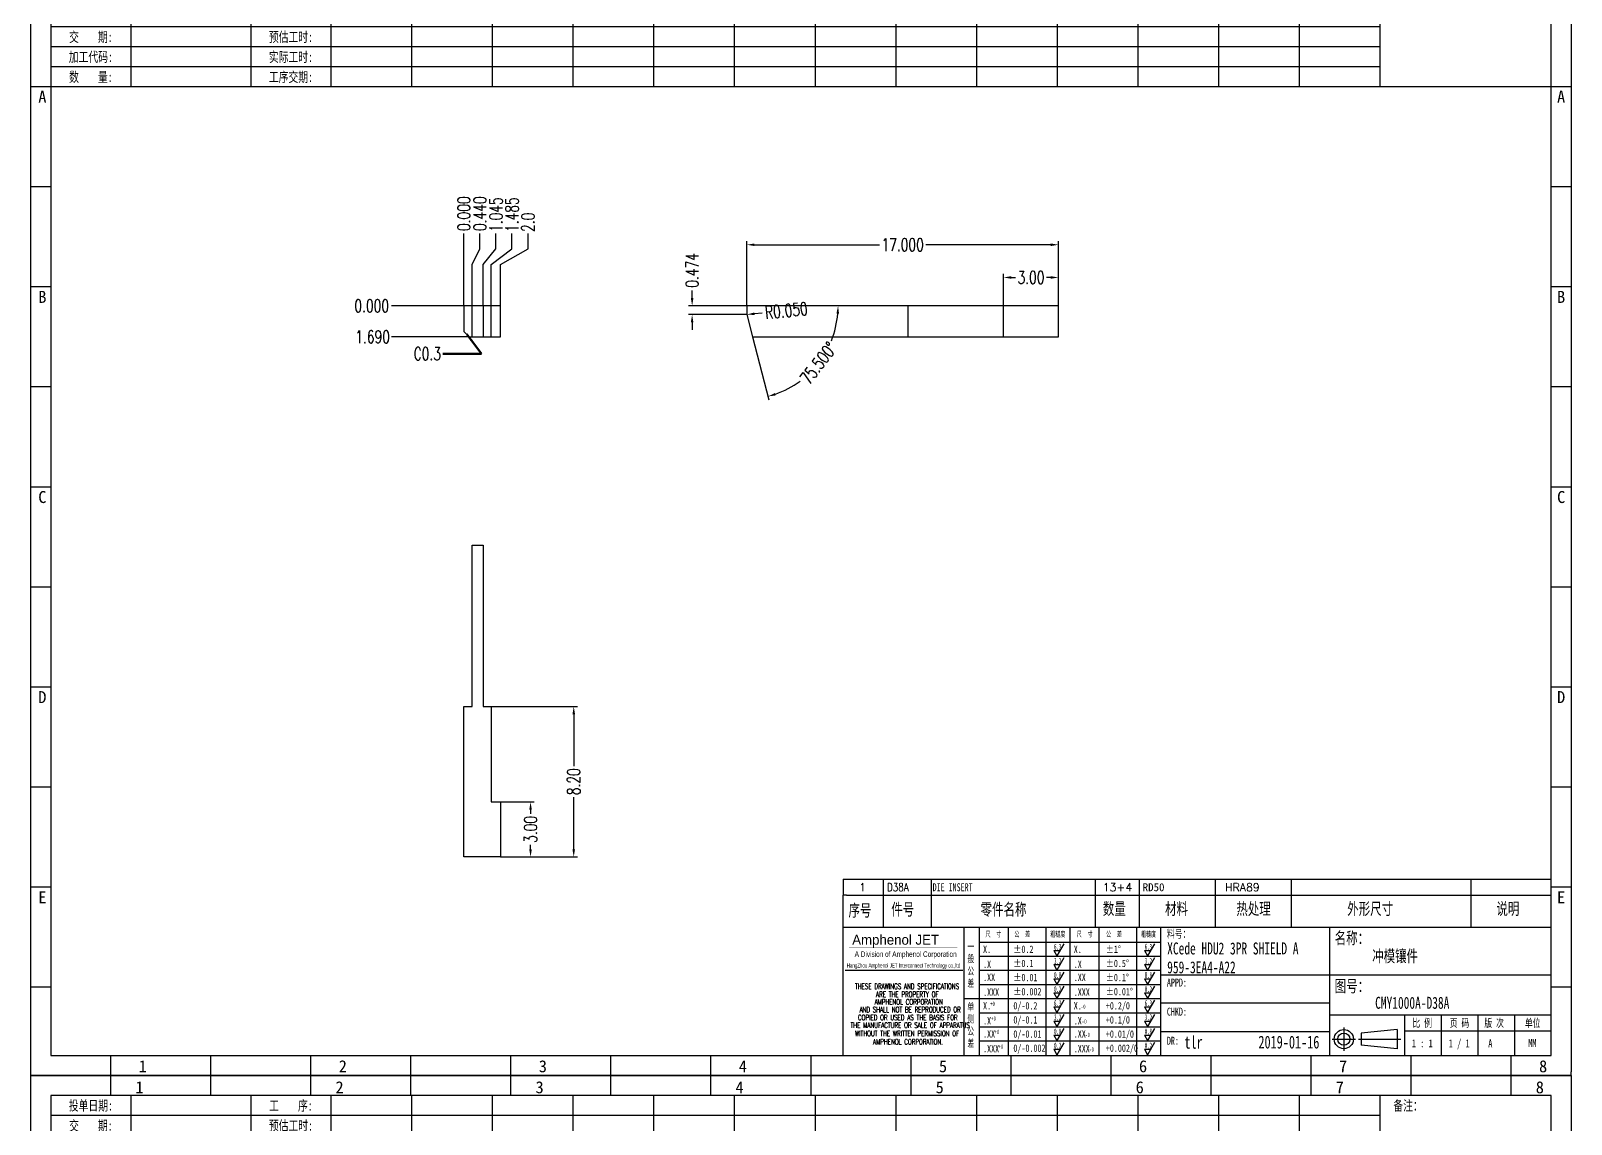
# Model space of a CAD drawing. Header units: millimetres. Extents: x -2852 to 5627, y -2271 to 1849.
# Drawn here: x -279.5 to -195.5, y -188.9 to -129.3 of the extents above; entities that cross this region are included whole.
import ezdxf
from ezdxf.enums import TextEntityAlignment as Align

# ---------------------------------------------------------------- set-up
doc = ezdxf.new("R2010")
doc.units = ezdxf.units.MM
doc.header["$PDSIZE"] = 3
for name, color, linetype in [('1', 7, 'Continuous'), ('41', 1, 'Continuous'), ('D03', 7, 'Continuous')]:
    doc.layers.add(name, color=color, linetype=linetype)
doc.styles.add('CH', font='仿宋_GB2312_0.ttf')
doc.styles.add('jet02', font='simplex.shx', dxfattribs={"width": 0.7})
doc.styles.add('SIMPLEX', font='SIMPLEX')
doc.styles.get("Standard").update_dxf_attribs({"font": '仿宋_GB2312_0.ttf', "width": 0.7})
doc.styles.add('TEXTSTYLE_1', font='TRIUMB.TTF')
doc.styles.add('TEXTSTYLE_2', font='TRIUM.TTF')
doc.styles.add('tk', font='', dxfattribs={"width": 0.7})
doc.styles.add('tk 2', font='仿宋_GB2312_0.ttf', dxfattribs={"width": 0.65})
doc.styles.add('tk 4', font='simplex.shx', dxfattribs={"width": 0.65, "bigfont": 'bigfont.shx'})
doc.styles.get('tk').set_extended_font_data('NSimSun')
doc.dimstyles.new('jet02', dxfattribs={"dimtxt": 3.5, "dimasz": 2.1, "dimexe": 1, "dimexo": 0, "dimgap": 0.5, "dimtad": 0, "dimtoh": 1, "dimdec": 3, "dimzin": 9, "dimdsep": 46, "dimtxsty": 'jet02', "dimcen": 0, "dimclrt": 256, "dimazin": 2, "dimtfac": 1, "dimtdec": 3, "dimtofl": 0, "dimtmove": 0, "dimatfit": 1, "dimfxl": 0, "dimarcsym": 0})

# ---------------------------------------------------------------- blocks, each defined once
blk = doc.blocks.new('A3-N')
at = {"layer": '1', "color": 1}
for p, q in [((0, 0), (0, 296.73)), ((0, 296.73), (420, 296.73)), ((21.82, 291.27), (21.82, 296.73)), ((49.09, 291.27), (49.09, 296.73)), ((76.36, 291.27), (76.36, 296.73)), ((103.64, 291.27), (103.64, 296.73)), ((103.64, 291.27), (103.64, 296.73)), ((103.64, 291.27), (103.64, 296.73)), ((130.91, 291.27), (130.91, 296.73)), ((158.18, 291.27), (158.18, 296.73)), ((185.45, 291.27), (185.45, 296.73)), ((212.73, 291.27), (212.73, 296.73)), ((240, 291.27), (240, 296.73)), ((267.27, 291.27), (267.27, 296.73)), ((294.55, 291.27), (294.55, 296.73)), ((321.82, 291.27), (321.82, 296.73)), ((349.09, 291.27), (349.09, 296.73)), ((376.36, 291.27), (376.36, 296.73)), ((403.64, 291.27), (403.64, 296.73)), ((420, 296.73), (420, 1)), ((5.45, 269.45), (0, 269.45)), ((420, 269.45), (414.55, 269.45)), ((5.45, 242.18), (0, 242.18)), ((420, 242.18), (414.55, 242.18)), ((5.45, 214.91), (0, 214.91)), ((420, 214.91), (414.55, 214.91)), ((5.45, 187.64), (0, 187.64)), ((420, 187.64), (414.55, 187.64)), ((5.45, 160.36), (0, 160.36)), ((420, 160.36), (414.55, 160.36)), ((5.45, 133.09), (0, 133.09)), ((420, 133.09), (414.55, 133.09)), ((5.45, 105.82), (0, 105.82)), ((420, 105.82), (414.55, 105.82)), ((5.45, 78.55), (0, 78.55)), ((420, 78.55), (414.55, 78.55)), ((5.45, 51.27), (0, 51.27)), ((420, 51.27), (414.55, 51.27)), ((222.45, 49.09), (221.45, 49.09)), ((221.45, 49.09), (221.45, 40.36)), ((222.45, 49.09), (414.55, 49.09)), ((232.36, 49.09), (232.36, 40.36)), ((245.45, 49.09), (245.45, 40.36)), ((290.18, 49.09), (290.18, 40.36)), ((302.18, 49.09), (302.18, 40.36)), ((322.91, 49.09), (322.91, 40.36)), ((343.64, 49.09), (343.64, 40.36)), ((392.73, 40.36), (392.73, 49.09)), ((258.55, 40.36), (258.55, 5.44)), ((266.45, 40.36), (266.45, 5.44)), ((276.78, 40.36), (276.78, 5.45)), ((291.18, 40.36), (291.18, 5.45)), ((301.51, 40.37), (301.51, 5.46)), ((308.01, 40.36), (308.01, 5.45)), ((354.09, 40.36), (354.09, 5.45)), ((308.01, 32.39), (258.55, 32.39)), ((308.01, 28.54), (258.55, 28.54)), ((414.55, 27.27), (308.01, 27.27)), ((5.45, 24), (0, 24)), ((308.01, 24.69), (258.55, 24.69)), ((420, 24), (414.55, 24)), ((308.01, 16.99), (258.55, 16.99)), ((354.09, 19.63), (308.01, 19.63)), ((308.01, 13.14), (258.55, 13.14)), ((414.55, 16.36), (354.09, 16.36)), ((374.55, 16.36), (374.55, 5.45)), ((384.55, 16.36), (384.55, 5.45)), ((394.55, 16.36), (394.55, 5.45)), ((404.55, 16.36), (404.55, 5.45)), ((308.01, 9.29), (258.55, 9.29)), ((308.01, 11.99), (354.09, 11.99)), ((372.51, 12.49), (362.69, 11.5)), ((362.69, 11.5), (362.69, 8.23)), ((372.51, 12.49), (372.51, 7.25)), ((414.55, 12), (374.55, 12)), ((21.82, 0), (21.82, 5.45)), ((49.09, 0), (49.09, 5.45)), ((76.36, 0), (76.36, 5.45)), ((103.64, 0), (103.64, 5.45)), ((130.91, 0), (130.91, 5.45)), ((158.18, 0), (158.18, 5.45)), ((185.45, 0), (185.45, 5.45)), ((212.73, 0), (212.73, 5.45)), ((240, 0), (240, 5.45)), ((267.27, 0), (267.27, 5.45)), ((294.55, 0), (294.55, 5.45)), ((321.82, 0), (321.82, 5.45)), ((349.09, 0), (349.09, 5.45)), ((372.51, 7.25), (362.69, 8.23)), ((376.36, 0), (376.36, 5.45)), ((403.64, 0), (403.64, 5.45)), ((1, 0), (0, 0)), ((420, 0), (1, 0)), ((420, 0), (420, 1))]:
    blk.add_line(p, q, dxfattribs=at)
at = {"layer": '1'}
for p, q in [((414.55, 278.18), (414.55, 284.73)), ((221.45, 40.36), (221.45, 5.45)), ((221.45, 40.36), (414.55, 40.36)), ((221.45, 40.36), (414.55, 40.36)), ((254.41, 40.36), (254.41, 5.45)), ((283.28, 40.36), (283.28, 5.45)), ((308.01, 36.24), (258.55, 36.24)), ((222.08, 28.67), (254.12, 28.67)), ((308.01, 20.84), (254.41, 20.84))]:
    blk.add_line(p, q, dxfattribs=at)
at = {"layer": '1', "color": 1, "ltscale": 0.05}
for p, q in [((278.93, 34.04), (279.79, 32.56)), ((278.93, 34.04), (280.65, 34.04)), ((281.68, 35.84), (279.79, 32.56)), ((303.66, 34.05), (304.52, 32.56)), ((303.66, 34.05), (305.38, 34.05)), ((306.41, 35.84), (304.52, 32.56)), ((278.93, 30.19), (279.79, 28.71)), ((278.93, 30.19), (280.65, 30.19)), ((281.68, 31.99), (279.79, 28.71)), ((303.66, 30.2), (305.38, 30.2)), ((303.66, 30.2), (304.52, 28.71)), ((306.41, 31.99), (304.52, 28.71)), ((278.93, 26.34), (279.79, 24.86)), ((278.93, 26.34), (280.65, 26.34)), ((281.68, 28.14), (279.79, 24.86)), ((303.66, 26.35), (304.52, 24.86)), ((303.66, 26.35), (305.38, 26.35)), ((306.41, 28.14), (304.52, 24.86)), ((278.93, 22.49), (280.65, 22.49)), ((278.93, 22.49), (279.79, 21.01)), ((281.68, 24.29), (279.79, 21.01)), ((303.66, 22.5), (305.38, 22.5)), ((303.66, 22.5), (304.52, 21.01)), ((306.41, 24.29), (304.52, 21.01)), ((278.93, 18.66), (279.79, 17.17)), ((278.93, 18.66), (280.65, 18.66)), ((281.68, 20.45), (279.79, 17.17)), ((303.66, 18.66), (304.52, 17.18)), ((303.66, 18.66), (305.38, 18.66)), ((306.41, 20.46), (304.52, 17.18)), ((278.93, 14.81), (280.65, 14.81)), ((278.93, 14.81), (279.79, 13.32)), ((281.68, 16.6), (279.79, 13.32)), ((281.68, 12.75), (279.79, 9.47)), ((303.66, 14.81), (305.38, 14.81)), ((303.66, 14.81), (304.52, 13.33)), ((306.41, 16.61), (304.52, 13.33)), ((306.41, 12.76), (304.52, 9.48)), ((278.93, 10.96), (279.79, 9.47)), ((278.93, 10.96), (280.65, 10.96)), ((281.68, 8.9), (279.79, 5.62)), ((303.66, 10.96), (304.52, 9.48)), ((303.66, 10.96), (305.38, 10.96)), ((306.41, 8.91), (304.52, 5.63)), ((278.93, 7.11), (279.79, 5.62)), ((278.93, 7.11), (280.65, 7.11)), ((303.66, 7.11), (305.38, 7.11)), ((303.66, 7.11), (304.52, 5.63))]:
    blk.add_line(p, q, dxfattribs=at)
at = {"layer": '1', "color": 1, "ltscale": 0.1}
for p, q in [((358.01, 13.02), (358.01, 6.71)), ((354.86, 9.87), (361.17, 9.87)), ((362.03, 9.87), (373.54, 9.87))]:
    blk.add_line(p, q, dxfattribs=at)
at = {"layer": '1'}
blk.add_lwpolyline([(221.45, 5.45), (414.55, 5.45), (414.55, 291.27), (5.45, 291.27), (5.45, 5.45), (414.55, 5.45)], dxfattribs=at)
at = {"layer": '1', "color": 7, "linetype": 'Continuous', "const_width": 0.123}
blk.add_lwpolyline([(223.11, 34.74), (252.6, 34.76)], dxfattribs=at)
at = {"layer": '1', "color": 1}
for radius in [2.62, 1.64]:
    blk.add_circle((358.01, 9.87), radius, dxfattribs=at)
at = {"layer": '41'}
for p, q in [((27.27, 291.27), (27.27, 269.45)), ((60, 291.27), (60, 269.45)), ((81.82, 291.27), (81.82, 269.45)), ((103.82, 291.27), (103.82, 269.45)), ((125.82, 291.27), (125.82, 269.45)), ((147.82, 291.27), (147.82, 269.45)), ((169.82, 291.27), (169.82, 269.45)), ((191.82, 291.27), (191.82, 269.45)), ((213.82, 291.27), (213.82, 269.45)), ((235.82, 291.27), (235.82, 269.45)), ((257.82, 291.27), (257.82, 269.45)), ((279.82, 291.27), (279.82, 269.45)), ((301.82, 291.27), (301.82, 269.45)), ((323.82, 291.27), (323.82, 269.45)), ((345.82, 291.27), (345.82, 269.45)), ((367.82, 291.27), (367.82, 269.45)), ((367.82, 285.82), (5.45, 285.82)), ((367.82, 280.36), (5.45, 280.36)), ((367.82, 274.91), (5.45, 274.91)), ((414.55, 269.45), (5.45, 269.45))]:
    blk.add_line(p, q, dxfattribs=at)
at = {"layer": '1', "color": 1}
for s, p in [('1', (29.64, 295.11)), ('2', (84.18, 295.11)), ('3', (138.73, 295.11)), ('4', (193.27, 295.11)), ('5', (247.82, 295.11)), ('6', (302.36, 295.11)), ('7', (356.91, 295.11)), ('8', (411.45, 295.11)), ('1', (30.53, 4.11)), ('2', (85.08, 4.11)), ('3', (139.62, 4.11)), ('4', (194.17, 4.11)), ('5', (248.72, 4.11)), ('6', (303.26, 4.11)), ('7', (357.81, 4.11)), ('8', (412.35, 4.11))]:
    blk.add_text(s, height=3.27, dxfattribs=at).set_placement(p, align=Align.TOP_CENTER)
at = {"layer": '1', "style": 'tk', "width": 0.7}
for s, p in [('投单日期:', (16.36, 288.55)), ('工    序:', (70.91, 288.55)), ('备注：', (375.51, 288.55)), ('交    期:', (16.36, 283.09)), ('预估工时:', (70.91, 283.09)), ('加工代码:', (16.36, 277.64)), ('实际工时:', (70.91, 277.64)), ('数    量:', (16.36, 272.18)), ('工序交期:', (70.91, 272.18))]:
    blk.add_text(s, height=2.727, dxfattribs=at).set_placement(p, align=Align.MIDDLE)
at = {"layer": '1', "color": 1}
for s, p in [('A', (2.04, 268.36)), ('B', (2.04, 213.82)), ('C', (2.04, 159.27)), ('D', (2.04, 104.73)), ('E', (2.04, 50.18))]:
    blk.add_text(s, height=3.27, dxfattribs=at).set_placement(p, align=Align.TOP_LEFT)
for s, p in [('A', (418.37, 268.36)), ('B', (418.37, 213.82)), ('C', (418.37, 159.27)), ('D', (418.37, 104.73)), ('E', (418.37, 50.18))]:
    blk.add_text(s, height=3.27, dxfattribs=at).set_placement(p, align=Align.TOP_RIGHT)
at = {"layer": '1', "color": 1, "style": 'tk 2', "width": 0.7}
for s, height, p in [('序号', 3.273, (222.96, 43.34)), ('件号', 3.273, (234.62, 43.61)), ('零件名称', 3.273, (258.97, 43.61)), ('数量', 3.273, (292.3, 43.78)), ('材料', 3.273, (309.27, 43.78)), ('热处理', 3.273, (328.71, 43.78)), ('外形尺寸', 3.273, (358.94, 43.78)), ('说明', 3.273, (399.61, 43.78)), ('料号：', 2.182, (309.77, 37.46)), ('名称：', 3.273, (355.52, 35.79)), ('图号：', 3.273, (355.52, 22.7)), ('比 例', 2.182, (376.69, 13.18)), ('页 码', 2.182, (386.85, 13.18)), ('版 次', 2.182, (396.31, 13.18)), ('单位', 2.182, (407.35, 13.18))]:
    blk.add_text(s, height=height, dxfattribs=at).set_placement(p)
at = {"layer": '1', "color": 7, "linetype": 'Continuous', "style": 'TEXTSTYLE_1'}
blk.add_text('Amphenol JET', height=2.7, dxfattribs=at).set_placement((223.96, 35.61))
at = {"layer": '1', "color": 7, "linetype": 'Continuous'}
for s, height, style, width, p in [('A Division of Amphenol Corporation', 1.5, 'TEXTSTYLE_2', 0.7, (224.64, 32.29)), ('HangZhou Amphenol JET Interconnect Technology co.,ltd ', 1.2, 'TEXTSTYLE_2', 0.6, (222.47, 29.36)), ('THESE DRAWINGS AND SPECIFICATIONS', 1.5, 'tk 4', 0.6, (224.73, 23.52)), ('ARE THE PROPERTY OF', 1.5, 'tk 4', 0.6, (230.45, 21.35)), ('AND SHALL NOT BE REPRODUCED OR', 1.5, 'tk 4', 0.6, (225.95, 17.17)), ('AMPHENOL CORPORATION', 1.5, 'tk 4', 0.6, (230.04, 19.27)), ('THE MANUFACTURE OR SALE OF APPARATUS', 1.5, 'tk 4', 0.6, (223.5, 12.92)), ('COPIED OR USED AS THE BASIS FOR', 1.5, 'tk 4', 0.6, (225.54, 15.02)), ('WITHOUT THE WRITTEN PERMISSION OF', 1.5, 'tk 4', 0.6, (224.73, 10.67)), ('AMPHENOL CORPORATION.', 1.5, 'tk 4', 0.6, (229.63, 8.4))]:
    blk.add_text(s, height=height, dxfattribs=dict(at, style=style, width=width)).set_placement(p)
at = {"layer": '1', "color": 1, "style": 'tk 2', "width": 0.7}
for s, p in [('X.', (259.64, 34.37)), ('%%P0.2', (267.9, 34.37)), ('X.', (284.37, 34.37)), ('%%P1%%D', (293.12, 34.37)), ('.X', (259.64, 30.28)), ('%%P0.1', (267.9, 30.52)), ('.X', (284.37, 30.28)), ('%%P0.5%%D', (293.12, 30.52)), ('.XX', (259.64, 26.71)), ('%%P0.01', (267.9, 26.67)), ('.XX', (284.37, 26.71)), ('%%P0.1%%D', (293.12, 26.67)), ('.XXX', (259.64, 22.68)), ('%%P0.002', (267.9, 22.82)), ('.XXX', (284.37, 22.68)), ('%%P0.01%%D', (293.12, 22.82)), ('X.', (259.64, 18.97)), ('0/-0.2', (267.9, 18.97)), ('X.', (284.37, 18.97)), ('+0.2/0', (293.12, 18.97)), ('.X', (259.64, 14.88)), ('0/-0.1', (267.9, 15.12)), ('.X', (284.37, 14.88)), ('+0.1/0', (293.12, 15.12)), ('.XX', (259.64, 11.31)), ('0/-0.01', (267.9, 11.27)), ('0/-0.002', (267.9, 7.42)), ('.XX', (284.37, 11.31)), ('+0.01/0', (293.12, 11.27)), ('+0.002/0', (293.12, 7.42)), ('.XXX', (259.64, 7.28)), ('.XXX', (284.37, 7.28))]:
    blk.add_text(s, height=2, dxfattribs=at).set_placement(p, align=Align.MIDDLE_LEFT)
at = {"layer": '1', "color": 1, "ltscale": 0.05, "style": 'tk 2', "width": 0.5}
for s, p in [('6.3', (279.01, 34.26)), ('6.3', (303.74, 34.27)), ('3.2', (279.01, 30.41)), ('3.2', (303.74, 30.42)), ('0.8', (279.01, 26.56)), ('0.8', (303.74, 26.57)), ('0.2', (279.01, 22.71)), ('0.2', (303.74, 22.72)), ('6.3', (279.01, 18.87)), ('6.3', (303.74, 18.88)), ('3.2', (279.01, 15.02)), ('0.8', (279.01, 11.17)), ('3.2', (303.74, 15.03)), ('0.8', (303.74, 11.18)), ('0.2', (279.01, 7.32)), ('0.2', (303.74, 7.33))]:
    blk.add_text(s, height=1.6, dxfattribs=at).set_placement(p)
at = {"layer": '1', "style": 'tk 2', "width": 0.7}
for s, p in [('APPD:', (309.77, 24.21)), ('CHKD:', (309.77, 16.27)), ('DR:', (309.77, 8.35))]:
    blk.add_text(s, height=2.182, dxfattribs=at).set_placement(p)
at = {"layer": '1', "color": 7, "style": 'tk 2', "width": 0.7}
blk.add_text('MM', height=2.182, dxfattribs=at).set_placement((408.31, 7.75))
at = {"layer": '1', "color": 1, "ltscale": 0.05, "char_height": 1.5, "width": 6.3627, "attachment_point": 1, "style": 'tk 2'}
for s, insert in [('尺  寸', (260.31, 39.25)), ('公  差', (268.17, 39.25)), ('粗糙度', (277.98, 39.25)), ('尺  寸', (285.2, 39.25)), ('公  差', (293.18, 39.25)), ('粗糙度', (302.71, 39.26))]:
    blk.add_mtext(s, dxfattribs=dict(at, insert=insert))
at = {"layer": '1', "ltscale": 0.05, "char_height": 2, "width": 2.5195, "attachment_point": 1, "style": 'tk 2'}
for s, insert in [('一般公差', (255.39, 36.11)), ('单侧公差', (255.39, 19.71))]:
    blk.add_mtext(s, dxfattribs=dict(at, insert=insert))
at = {"layer": '1', "color": 1, "ltscale": 0.05, "char_height": 1.2, "width": 5.1396, "attachment_point": 1, "line_spacing_factor": 0.8, "style": 'tk 2'}
for s, insert in [('+0', (261.58, 20.13)), ('-0', (286.31, 19.33)), ('+0', (261.88, 16.09)), ('-0', (286.61, 15.29)), ('+0', (262.79, 12.45)), ('+0', (263.87, 8.44)), ('-0', (287.51, 11.65)), ('-0', (288.59, 7.64))]:
    blk.add_mtext(s, dxfattribs=dict(at, insert=insert))
at = {"layer": '1', "style": 'tk 2', "width": 0.7}
for tag, p in [('PATR-NO1', (309.84, 32.96)), ('TITLE', (365.74, 30.9)), ('PATR-NO2', (309.84, 27.81)), ('DWG-NO:', (366.54, 18.14))]:
    blk.add_attdef(tag, p, '', height=3.27, dxfattribs=at)
at = {"layer": '1', "color": 1, "style": 'tk 2', "width": 0.7}
for tag, p in [('DRAW', (314.55, 7.27)), ('DATE', (334.72, 7.32))]:
    blk.add_attdef(tag, p, '', height=3.49, dxfattribs=at)
at = {"layer": '1', "style": 'tk 2', "width": 0.7}
for tag, p in [('SCALE', (376.55, 8.73)), ('SHEET', (386.6, 8.72)), ('REV', (397.38, 8.73))]:
    blk.add_attdef(tag, text='', height=2.18, dxfattribs=at).set_placement(p, align=Align.MIDDLE_LEFT)
blk = doc.blocks.new('FB3')
at = {"layer": '1', "color": 1}
for p, q in [((0, 4.36), (193.09, 4.36)), ((0, 4.36), (0, 0)), ((10.91, 4.36), (10.91, 0)), ((24, 4.36), (24, 0)), ((68.73, 4.36), (68.73, 0)), ((80.73, 4.36), (80.73, 0)), ((101.45, 4.36), (101.45, 0)), ((122.18, 4.36), (122.18, 0)), ((171.27, 0), (171.27, 4.36))]:
    blk.add_line(p, q, dxfattribs=at)
at = {"layer": '1'}
for tag, style, p in [('ITEM', 'SIMPLEX', (4.36, 2.18)), ('PARTNO', 'SIMPLEX', (12, 2.18)), ('QTY', 'SIMPLEX', (74.18, 2.18)), ('MATL', 'CH', (81.72, 2.18)), ('FINISH', 'SIMPLEX', (104.17, 2.18)), ('SPEC', 'SIMPLEX', (130.91, 2.18)), ('REMARK', 'SIMPLEX', (174.06, 2.18))]:
    blk.add_attdef(tag, text='', height=2.18, dxfattribs=dict(at, style=style)).set_placement(p, align=Align.MIDDLE_LEFT)
at = {"layer": '1', "style": 'tk', "width": 0.7}
blk.add_attdef('DIE', text='', height=2.18, dxfattribs=at).set_placement((24.43, 2.18), align=Align.MIDDLE_LEFT)
blk = doc.blocks.new('*D3918')
at = {"layer": '41', "ltscale": 0.05}
blk.add_line((-255.911, -144.309), (-259.86, -144.309), dxfattribs=at)
at = {"layer": 'Defpoints', "color": 0, "ltscale": 0.05}
for p in [(-259.86, -144.309), (-255.911, -144.309), (-255.911, -144.309)]:
    blk.add_point(p, dxfattribs=at)
at = {"layer": '41', "ltscale": 0.05, "insert": (-260.94, -144.309), "char_height": 0.7, "attachment_point": 5, "style": 'jet02'}
blk.add_mtext('0.000', dxfattribs=at)
blk = doc.blocks.new('*D3917')
at = {"layer": '41', "ltscale": 0.05}
blk.add_line((-255.611, -145.999), (-259.86, -145.999), dxfattribs=at)
at = {"layer": 'Defpoints', "color": 0, "ltscale": 0.05}
for p in [(-255.911, -144.309), (-259.86, -145.999), (-255.611, -145.999)]:
    blk.add_point(p, dxfattribs=at)
at = {"layer": '41', "ltscale": 0.05, "insert": (-260.893, -145.999), "char_height": 0.7, "attachment_point": 5, "style": 'jet02'}
blk.add_mtext('1.690', dxfattribs=at)
blk = doc.blocks.new('*D3916')
at = {"layer": '41', "ltscale": 0.05}
for p, q in [((-255.918, -141.208), (-255.918, -140.368)), ((-255.911, -142.048), (-255.918, -141.208)), ((-255.911, -144.309), (-255.911, -142.048))]:
    blk.add_line(p, q, dxfattribs=at)
at = {"layer": 'Defpoints', "color": 0, "ltscale": 0.05}
for p in [(-255.918, -140.368), (-255.911, -144.309), (-255.911, -144.309)]:
    blk.add_point(p, dxfattribs=at)
at = {"layer": '41', "ltscale": 0.05, "insert": (-255.918, -139.288), "char_height": 0.7, "attachment_point": 5, "rotation": 90, "style": 'jet02'}
blk.add_mtext('0.000', dxfattribs=at)
blk = doc.blocks.new('*D3915')
at = {"layer": '41', "ltscale": 0.05}
for p, q in [((-255.043, -141.208), (-255.043, -140.368)), ((-255.471, -142.048), (-255.043, -141.208)), ((-255.471, -144.309), (-255.471, -142.048))]:
    blk.add_line(p, q, dxfattribs=at)
at = {"layer": 'Defpoints', "color": 0, "ltscale": 0.05}
for p in [(-255.043, -140.368), (-255.911, -144.309), (-255.471, -144.309)]:
    blk.add_point(p, dxfattribs=at)
at = {"layer": '41', "ltscale": 0.05, "insert": (-255.043, -139.288), "char_height": 0.7, "attachment_point": 5, "rotation": 90, "style": 'jet02'}
blk.add_mtext('0.440', dxfattribs=at)
blk = doc.blocks.new('*D3914')
at = {"layer": '41', "ltscale": 0.05}
for p, q in [((-254.168, -141.208), (-254.168, -140.368)), ((-254.866, -142.048), (-254.168, -141.208)), ((-254.866, -144.309), (-254.866, -142.048))]:
    blk.add_line(p, q, dxfattribs=at)
at = {"layer": 'Defpoints', "color": 0, "ltscale": 0.05}
for p in [(-254.168, -140.368), (-255.911, -144.309), (-254.866, -144.309)]:
    blk.add_point(p, dxfattribs=at)
at = {"layer": '41', "ltscale": 0.05, "insert": (-254.168, -139.335), "char_height": 0.7, "attachment_point": 5, "rotation": 90, "style": 'jet02'}
blk.add_mtext('1.045', dxfattribs=at)
blk = doc.blocks.new('*D3913')
at = {"layer": '41', "ltscale": 0.05}
for p, q in [((-253.293, -141.208), (-253.293, -140.368)), ((-254.426, -142.048), (-253.293, -141.208)), ((-254.426, -144.309), (-254.426, -142.048))]:
    blk.add_line(p, q, dxfattribs=at)
at = {"layer": 'Defpoints', "color": 0, "ltscale": 0.05}
for p in [(-253.293, -140.368), (-255.911, -144.309), (-254.426, -144.309)]:
    blk.add_point(p, dxfattribs=at)
at = {"layer": '41', "ltscale": 0.05, "insert": (-253.293, -139.335), "char_height": 0.7, "attachment_point": 5, "rotation": 90, "style": 'jet02'}
blk.add_mtext('1.485', dxfattribs=at)
blk = doc.blocks.new('*D3912')
at = {"layer": '41', "ltscale": 0.05}
for p, q in [((-252.418, -141.208), (-252.418, -140.368)), ((-253.926, -142.048), (-252.418, -141.208)), ((-253.926, -144.309), (-253.926, -142.048))]:
    blk.add_line(p, q, dxfattribs=at)
at = {"layer": 'Defpoints', "color": 0, "ltscale": 0.05}
for p in [(-252.418, -140.368), (-255.911, -144.309), (-253.926, -144.309)]:
    blk.add_point(p, dxfattribs=at)
at = {"layer": '41', "ltscale": 0.05, "insert": (-252.418, -139.755), "char_height": 0.7, "attachment_point": 5, "rotation": 90, "style": 'jet02'}
blk.add_mtext('2.0', dxfattribs=at)
blk = doc.blocks.new('*D3911')
at = {"layer": '41', "ltscale": 0.05}
for p, q in [((-240.489, -144.309), (-240.489, -140.779)), ((-240.069, -140.979), (-233.256, -140.979)), ((-223.909, -140.979), (-230.722, -140.979)), ((-223.489, -144.309), (-223.489, -140.779))]:
    blk.add_line(p, q, dxfattribs=at)
for points in [[(-240.069, -140.909), (-240.069, -141.049), (-240.489, -140.979)], [(-223.909, -140.909), (-223.909, -141.049), (-223.489, -140.979)]]:
    blk.add_solid(points, dxfattribs=at)
at = {"layer": 'Defpoints', "color": 0, "ltscale": 0.05}
for p in [(-240.489, -140.979), (-240.489, -144.309), (-223.489, -144.309)]:
    blk.add_point(p, dxfattribs=at)
at = {"layer": '41', "ltscale": 0.05, "insert": (-231.989, -140.979), "char_height": 0.7, "attachment_point": 5, "style": 'jet02'}
blk.add_mtext('17.000', dxfattribs=at)
blk = doc.blocks.new('*D3910')
at = {"layer": '41', "ltscale": 0.05}
for p, q in [((-226.489, -144.309), (-226.489, -142.562)), ((-226.069, -142.762), (-225.836, -142.762)), ((-223.909, -142.762), (-224.142, -142.762)), ((-223.489, -144.309), (-223.489, -142.562))]:
    blk.add_line(p, q, dxfattribs=at)
for points in [[(-226.069, -142.692), (-226.069, -142.832), (-226.489, -142.762)], [(-223.909, -142.692), (-223.909, -142.832), (-223.489, -142.762)]]:
    blk.add_solid(points, dxfattribs=at)
at = {"layer": 'Defpoints', "color": 0, "ltscale": 0.05}
for p in [(-223.489, -142.762), (-226.489, -144.309), (-223.489, -144.309)]:
    blk.add_point(p, dxfattribs=at)
at = {"layer": '41', "ltscale": 0.05, "insert": (-224.989, -142.762), "char_height": 0.7, "attachment_point": 5, "style": 'jet02'}
blk.add_mtext('3.00', dxfattribs=at)
blk = doc.blocks.new('*D3909')
at = {"layer": '41', "ltscale": 0.05}
for p, q in [((-243.47, -143.889), (-243.47, -143.469)), ((-240.489, -144.309), (-243.67, -144.309)), ((-240.489, -144.783), (-243.67, -144.783)), ((-243.47, -145.203), (-243.47, -145.623))]:
    blk.add_line(p, q, dxfattribs=at)
for points in [[(-243.54, -143.889), (-243.4, -143.889), (-243.47, -144.309)], [(-243.54, -145.203), (-243.4, -145.203), (-243.47, -144.783)]]:
    blk.add_solid(points, dxfattribs=at)
at = {"layer": 'Defpoints', "color": 0, "ltscale": 0.05}
for p in [(-243.47, -144.309), (-240.489, -144.309), (-240.489, -144.783)]:
    blk.add_point(p, dxfattribs=at)
at = {"layer": '41', "ltscale": 0.05, "insert": (-243.47, -142.377), "char_height": 0.7, "attachment_point": 5, "rotation": 90, "style": 'jet02'}
blk.add_mtext('0.474', dxfattribs=at)
blk = doc.blocks.new('*D3908')
at = {"layer": '41', "ltscale": 0.05}
blk.add_line((-240.172, -146.007), (-239.284, -149.441), dxfattribs=at)
for start, end in [(338.12254, 355.28073), (289.21927, 306.37746)]:
    blk.add_arc((-240.611, -144.309), 5.101, start, end, dxfattribs=at)
for points in [[(-235.598, -144.726), (-235.458, -144.732), (-235.511, -144.309)], [(-238.912, -149.192), (-238.953, -149.058), (-239.334, -149.247)]]:
    blk.add_solid(points, dxfattribs=at)
at = {"layer": 'Defpoints', "color": 0, "ltscale": 0.05}
for p in [(-240.489, -144.309), (-223.489, -144.309), (-240.487, -144.789), (-240.172, -146.007), (-237.356, -148.235)]:
    blk.add_point(p, dxfattribs=at)
at = {"layer": '41', "ltscale": 0.05, "insert": (-236.578, -147.432), "char_height": 0.7, "attachment_point": 5, "rotation": 52.25, "style": 'jet02'}
blk.add_mtext('75.500°', dxfattribs=at)
blk = doc.blocks.new('*D3907')
at = {"layer": '41', "ltscale": 0.05}
blk.add_line((-239.653, -144.699), (-240.071, -144.74), dxfattribs=at)
blk.add_solid([(-240.078, -144.67), (-240.064, -144.809), (-240.489, -144.781)], dxfattribs=at)
at = {"layer": 'Defpoints', "color": 0, "ltscale": 0.05}
for p in [(-240.489, -144.781), (-240.439, -144.776)]:
    blk.add_point(p, dxfattribs=at)
at = {"layer": '41', "ltscale": 0.05, "insert": (-238.334, -144.568), "char_height": 0.7, "attachment_point": 5, "rotation": 5.63798, "style": 'jet02'}
blk.add_mtext('R0.050', dxfattribs=at)
blk = doc.blocks.new('*D3920')
at = {"layer": '41', "ltscale": 0.05}
for p, q in [((-253.926, -171.35), (-252.08, -171.35)), ((-252.28, -171.77), (-252.28, -172.003)), ((-252.28, -173.93), (-252.28, -173.696)), ((-253.926, -174.35), (-252.08, -174.35))]:
    blk.add_line(p, q, dxfattribs=at)
for points in [[(-252.35, -171.77), (-252.21, -171.77), (-252.28, -171.35)], [(-252.35, -173.93), (-252.21, -173.93), (-252.28, -174.35)]]:
    blk.add_solid(points, dxfattribs=at)
at = {"layer": 'Defpoints', "color": 0, "ltscale": 0.05}
for p in [(-253.926, -171.35), (-252.28, -171.35), (-253.926, -174.35)]:
    blk.add_point(p, dxfattribs=at)
at = {"layer": '41', "ltscale": 0.05, "insert": (-252.28, -172.85), "char_height": 0.7, "attachment_point": 5, "rotation": 90, "style": 'jet02'}
blk.add_mtext('3.00', dxfattribs=at)
blk = doc.blocks.new('*D3919')
at = {"layer": '41', "ltscale": 0.05}
for p, q in [((-254.426, -166.15), (-249.726, -166.15)), ((-249.926, -166.57), (-249.926, -169.403)), ((-249.926, -173.93), (-249.926, -171.096)), ((-253.926, -174.35), (-249.726, -174.35))]:
    blk.add_line(p, q, dxfattribs=at)
for points in [[(-249.996, -166.57), (-249.856, -166.57), (-249.926, -166.15)], [(-249.996, -173.93), (-249.856, -173.93), (-249.926, -174.35)]]:
    blk.add_solid(points, dxfattribs=at)
at = {"layer": 'Defpoints', "color": 0, "ltscale": 0.05}
for p in [(-254.426, -166.15), (-249.926, -166.15), (-253.926, -174.35)]:
    blk.add_point(p, dxfattribs=at)
at = {"layer": '41', "ltscale": 0.05, "insert": (-249.926, -170.25), "char_height": 0.7, "attachment_point": 5, "rotation": 90, "style": 'jet02'}
blk.add_mtext('8.20', dxfattribs=at)

msp = doc.modelspace()

# ---------------------------------------------------------------- linework, layer by layer
at = {"layer": '1', "ltscale": 0.05}
msp.add_lwpolyline([(-254.8659, -157.3497), (-254.8659, -166.1497), (-254.4259, -166.1497), (-254.4259, -171.3497), (-253.9259, -171.3497), (-253.9259, -174.3497), (-255.9109, -174.3497), (-255.9109, -166.1497), (-255.4709, -166.1497), (-255.4709, -157.3497)], close=True, dxfattribs=at)
at = {"layer": 'D03', "ltscale": 0.05}
for p, q in [((-253.9259, -144.3091), (-255.9109, -144.3091)), ((-255.9109, -144.3091), (-255.9109, -145.6991)), ((-254.4259, -145.9991), (-254.4259, -144.3091)), ((-253.9259, -145.9991), (-253.9259, -144.3091)), ((-240.4889, -144.309), (-240.4889, -144.7762)), ((-223.4889, -144.309), (-240.4889, -144.309)), ((-231.6889, -145.999), (-231.6889, -144.309)), ((-226.4889, -145.999), (-226.4889, -144.309)), ((-223.4889, -145.999), (-223.4889, -144.309)), ((-240.4873, -144.7887), (-240.1743, -145.999)), ((-255.9109, -145.6991), (-255.6109, -145.9991)), ((-255.6109, -145.9991), (-253.9259, -145.9991)), ((-240.1743, -145.999), (-223.4889, -145.999))]:
    msp.add_line(p, q, dxfattribs=at)
for points in [[(-255.4709, -145.9991), (-255.4709, -144.3091)], [(-254.8659, -144.3091), (-254.8659, -145.9991)]]:
    msp.add_lwpolyline(points, dxfattribs=at)
msp.add_arc((-240.4389, -144.7762), 0.05, 180, 194.5, dxfattribs=at)

# ---------------------------------------------------------------- block references
at = {"layer": '1', "ltscale": 0.05, "xscale": 0.2000000000000455, "yscale": 0.2000000000000455, "zscale": 0.2000000000000455}
for p, values in [((-279.5323, -186.2581), {'DWG-NO:': 'CMY1000A-D38A', 'TITLE': '冲模镶件', 'REV': 'A', 'SHEET': '1 / 1', 'DRAW': 'tlr', 'DATE': '2019-01-16', 'PATR-NO1': 'XCede HDU2 3PR SHIELD A', 'PATR-NO2': '959-3EA4-A22', 'SCALE': '1 : 1'}), ((-279.5323, -245.6035), {'DWG-NO:': 'CMY1000A-D38B', 'TITLE': '冲模镶件', 'REV': 'A', 'SHEET': '1 / 1', 'DRAW': 'tlr', 'DATE': '2019-01-16', 'PATR-NO1': 'XCede HDU2 3PR SHIELD A', 'PATR-NO2': '959-3EA4-A22', 'SCALE': '1 : 1'})]:
    msp.add_blockref('A3-N', p, dxfattribs=at).add_auto_attribs(values)
at = {"layer": '1', "ltscale": 0.05}
ref = msp.add_blockref('FB3', (-235.2414, -176.4399), dxfattribs=dict(at, xscale=0.2000000000000455, yscale=0.2000000000000455, zscale=0.2000000000000455))
ref.add_attrib('PARTNO', 'D38A', dxfattribs={"height": 0.43636, "style": 'SIMPLEX', "width": 0.8}).set_placement((-232.8414, -176.0035), align=Align.MIDDLE_LEFT)
ref.add_attrib('ITEM', '1', dxfattribs={"height": 0.4364, "style": 'SIMPLEX'}).set_placement((-234.3687, -176.0035), align=Align.MIDDLE_LEFT)
ref.add_attrib('DIE', 'DIE INSERT', dxfattribs={"height": 0.43636, "style": 'tk', "width": 0.7}).set_placement((-230.3554, -176.0035), align=Align.MIDDLE_LEFT)
ref.add_attrib('QTY', '13+4', dxfattribs={"height": 0.43636, "style": 'SIMPLEX'}).set_placement((-221.0815, -176.0035), align=Align.MIDDLE_LEFT)
ref.add_attrib('MATL', 'RD50', dxfattribs={"height": 0.43636, "style": 'CH'}).set_placement((-218.8982, -176.0035), align=Align.MIDDLE_LEFT)
ref.add_attrib('FINISH', 'HRA89', dxfattribs={"height": 0.43636, "style": 'SIMPLEX'}).set_placement((-214.4069, -176.0035), align=Align.MIDDLE_LEFT)

# ---------------------------------------------------------------- texts
at = {"layer": '41', "ltscale": 0.05, "insert": (-257.1634, -146.9194), "char_height": 0.7, "attachment_point": 6, "style": 'jet02'}
msp.add_mtext('C0.3', dxfattribs=at)

# ---------------------------------------------------------------- dimensions: what is measured, and where the dimension line sits
at = {"layer": '41', "ltscale": 0.05}
for feature_location, offset, dtype, origin, override, picture, middle in [((-255.910897214, -144.3090557447), (-0.0075, 3.9411153064), 1, (-255.910897214, -144.3090557447), {"dimscale": 0.2, "dimtoh": 0, "dimzin": 1, "dimclrd": 256, "dimclre": 256, "dimadec": 3, "dimazin": 0, "dimatfit": 3, "dimlwd": 65535, "dimlwe": 65535}, '*D3916', (-255.918397214, -139.2879404383)), ((-255.4709, -144.3091), (0.4275, 3.9411), 1, (-255.9109, -144.3091), {"dimscale": 0.2, "dimtoh": 0, "dimzin": 1, "dimclrd": 256, "dimclre": 256, "dimadec": 3, "dimazin": 0, "dimatfit": 3, "dimlwd": 65535, "dimlwe": 65535}, '*D3915', (-255.0434, -139.2879)), ((-254.8659, -144.3091), (0.6975, 3.9411), 1, (-255.9109, -144.3091), {"dimscale": 0.2, "dimtoh": 0, "dimzin": 1, "dimclrd": 256, "dimclre": 256, "dimadec": 3, "dimazin": 0, "dimatfit": 3, "dimlwd": 65535, "dimlwe": 65535}, '*D3914', (-254.1684, -139.3346)), ((-254.4259, -144.3091), (1.1325, 3.9411), 1, (-255.9109, -144.3091), {"dimscale": 0.2, "dimtoh": 0, "dimzin": 1, "dimclrd": 256, "dimclre": 256, "dimadec": 3, "dimazin": 0, "dimatfit": 3, "dimlwd": 65535, "dimlwe": 65535}, '*D3913', (-253.2934, -139.3346)), ((-253.9259, -144.3091), (1.5075, 3.9411), 1, (-255.9109, -144.3091), {"dimscale": 0.2, "dimtoh": 0, "dimdec": 1, "dimzin": 1, "dimclrd": 256, "dimclre": 256, "dimadec": 1, "dimazin": 0, "dimatfit": 3, "dimlwd": 65535, "dimlwe": 65535}, '*D3912', (-252.4184, -139.7546)), ((-255.910897214, -144.3090557447), (-3.9486153064, 0), 0, (-255.910897214, -144.3090557447), {"dimscale": 0.2, "dimtoh": 0, "dimzin": 1, "dimclrd": 256, "dimclre": 256, "dimadec": 3, "dimazin": 0, "dimatfit": 3, "dimlwd": 65535, "dimlwe": 65535}, '*D3918', (-260.9395125204, -144.3090557447)), ((-255.6109, -145.9991), (-4.2486, 0), 0, (-255.9109, -144.3091), {"dimscale": 0.2, "dimtoh": 0, "dimzin": 1, "dimclrd": 256, "dimclre": 256, "dimadec": 3, "dimazin": 0, "dimatfit": 3, "dimlwd": 65535, "dimlwe": 65535}, '*D3917', (-260.8928, -145.9991))]:
    dim = msp.add_ordinate_dim(feature_location=feature_location, offset=offset, dtype=dtype, origin=origin, dimstyle='jet02', override=override, dxfattribs=at)
    dim.commit()
    dim.dimension.update_dxf_attribs({"geometry": picture, "text_midpoint": middle})
for base, p1, p2, override, picture, middle in [((-240.4889, -140.9792), (-223.4889, -144.309), (-240.4889, -144.309), {"dimscale": 0.2, "dimtoh": 0, "dimzin": 1, "dimclrd": 256, "dimclre": 256, "dimadec": 3, "dimazin": 0, "dimatfit": 3, "dimlwd": 65535, "dimlwe": 65535}, '*D3911', (-231.9889, -140.9792)), ((-223.4889, -142.762), (-226.4889, -144.309), (-223.4889, -144.309), {"dimscale": 0.2, "dimtoh": 0, "dimdec": 2, "dimzin": 1, "dimclrd": 256, "dimclre": 256, "dimazin": 0, "dimatfit": 3, "dimlwd": 65535, "dimlwe": 65535}, '*D3910', (-224.9889, -142.762))]:
    dim = msp.add_linear_dim(base=base, p1=p1, p2=p2, dimstyle='jet02', override=override, dxfattribs=at)
    dim.commit()
    dim.dimension.update_dxf_attribs({"geometry": picture, "text_midpoint": middle})
for base, p1, p2, override, picture, middle in [((-243.46977, -144.30901), (-240.4889, -144.78252), (-240.4889, -144.30901), {"dimscale": 0.2, "dimtoh": 0, "dimzin": 1, "dimclrd": 256, "dimclre": 256, "dimadec": 3, "dimazin": 0, "dimatfit": 3, "dimlwd": 65535, "dimlwe": 65535}, '*D3909', (-243.46977, -142.37734)), ((-249.9263, -166.1497), (-253.9259, -174.3497), (-254.4259, -166.1497), {"dimscale": 0.2, "dimtoh": 0, "dimdec": 2, "dimzin": 1, "dimclrd": 256, "dimclre": 256, "dimazin": 0, "dimatfit": 3, "dimlwd": 65535, "dimlwe": 65535}, '*D3919', (-249.9263, -170.2497)), ((-252.2803, -171.3497), (-253.9259, -174.3497), (-253.9259, -171.3497), {"dimscale": 0.2, "dimtoh": 0, "dimdec": 2, "dimzin": 1, "dimclrd": 256, "dimclre": 256, "dimazin": 0, "dimatfit": 3, "dimlwd": 65535, "dimlwe": 65535}, '*D3920', (-252.2803, -172.8497))]:
    dim = msp.add_linear_dim(base=base, p1=p1, p2=p2, angle=90, dimstyle='jet02', override=override, dxfattribs=at)
    dim.commit()
    dim.dimension.update_dxf_attribs({"geometry": picture, "text_midpoint": middle})
dim = msp.add_angular_dim_2l(base=(-237.35556, -148.23529), line1=((-223.4889, -144.30901), (-240.4889, -144.30901)), line2=((-240.48731, -144.78868), (-240.17235, -146.00654)), dimstyle='jet02', override={"dimscale": 0.2, "dimtoh": 0, "dimzin": 1, "dimclrd": 256, "dimclre": 256, "dimadec": 3, "dimazin": 0, "dimatfit": 3, "dimlwd": 65535, "dimlwe": 65535}, dxfattribs=at)
dim.commit()
dim.dimension.update_dxf_attribs({"geometry": '*D3908', "text_midpoint": (-236.57838, -147.43167)})
dim = msp.add_radius_dim(center=(-240.4389, -144.7762), mpoint=(-240.4887, -144.7811), dimstyle='jet02', override={"dimscale": 0.2, "dimtoh": 0, "dimzin": 1, "dimclrd": 256, "dimclre": 256, "dimadec": 3, "dimazin": 0, "dimtmove": 1, "dimatfit": 3, "dimlwd": 65535, "dimlwe": 65535}, dxfattribs=at)
dim.commit()
dim.dimension.update_dxf_attribs({"geometry": '*D3907', "text_midpoint": (-238.3341, -144.5684), "dimtype": 164})

# ---------------------------------------------------------------- leaders
at = {"layer": '41', "ltscale": 0.05, "annotation_type": 0, "has_hookline": 1, "hookline_direction": 1, "text_width": 1.5167}
msp.add_leader([(-255.7609, -145.8491), (-254.9634, -146.9194), (-257.0634, -146.9194)], dimstyle='jet02', override={"dimscale": 0.2, "dimtoh": 0, "dimzin": 1, "dimclrd": 256, "dimclre": 256, "dimadec": 3, "dimazin": 0, "dimatfit": 3, "dimlwd": 65535, "dimlwe": 65535}, dxfattribs=at)

doc.saveas('drawing.dxf')
